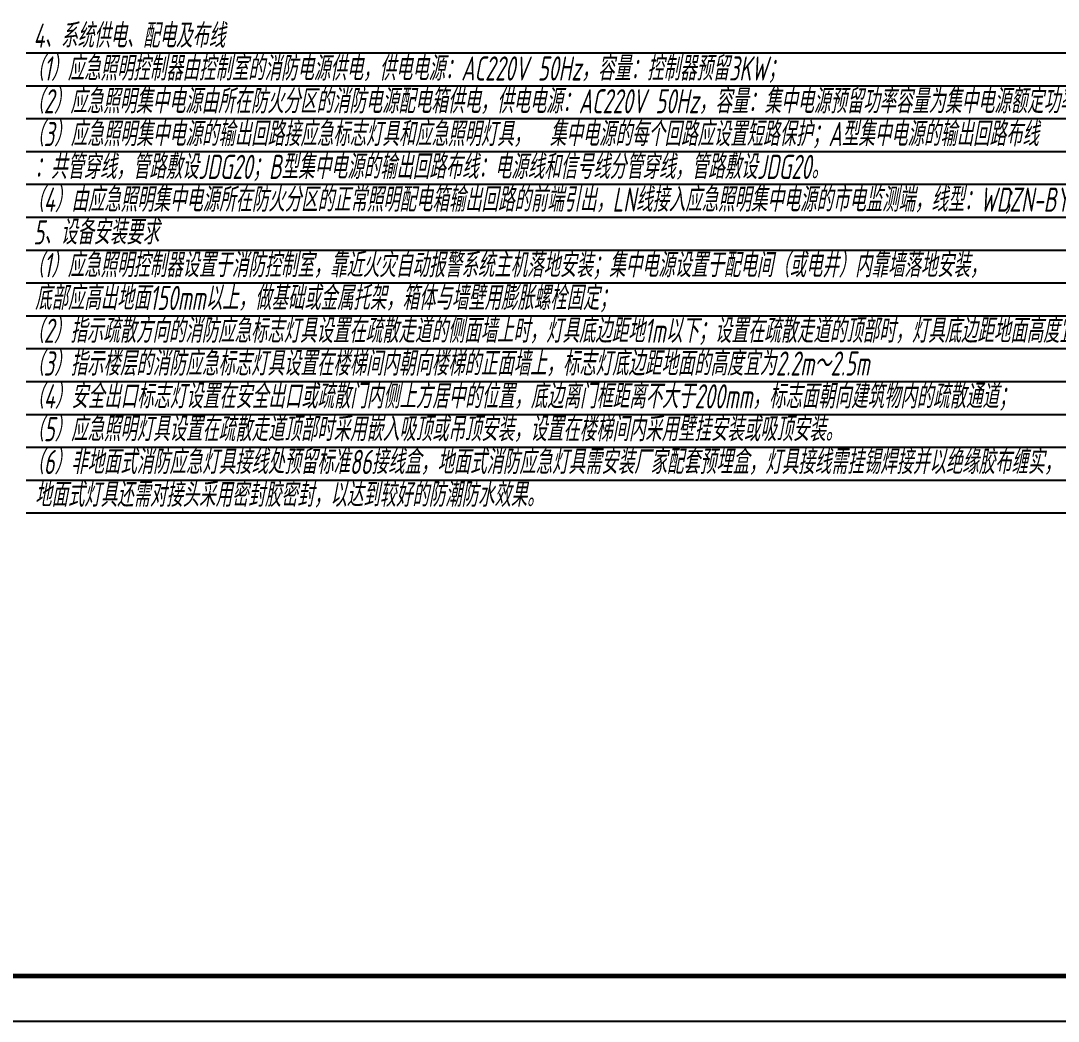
# Model space of a CAD drawing. Extents: x 343352 to 432452, y 769729 to 1078684.
# Drawn here: x 397805 to 420740, y 769729 to 791844 of the extents above; entities that cross this region are included whole.
import ezdxf

# ---------------------------------------------------------------- set-up
doc = ezdxf.new("R2010")
doc.units = 0
doc.header["$LTSCALE"] = 1000
doc.header["$MEASUREMENT"] = 0
doc.layers.add('MLB', color=7, linetype='Continuous')
doc.layers.add('PUB_TITLE', color=4, linetype='Continuous')
doc.styles.add('CHEN1', font='gbeitc.shx', dxfattribs={"width": 0.9, "height": 350, "bigfont": 'msi_fsx.shx'})

msp = doc.modelspace()

# ---------------------------------------------------------------- linework, layer by layer
at = {"layer": 'MLB', "color": 7}
for p, q in [((397924.5, 791134.2), (425507.3, 791134.2)), ((397924.5, 790407.8), (425507.3, 790407.8)), ((397924.5, 789681.3), (425507.3, 789681.3)), ((397924.5, 788954.9), (425507.3, 788954.9)), ((397924.5, 788228.5), (425507.3, 788228.5)), ((397924.5, 787502), (425507.3, 787502.1)), ((397924.5, 786775.6), (425507.3, 786775.6)), ((397924.5, 786049.2), (425507.3, 786049.2)), ((397924.5, 785322.8), (425507.3, 785322.8)), ((397924.5, 784596.3), (425507.3, 784596.3)), ((397924.5, 783869.9), (425507.3, 783869.9)), ((397924.5, 783143.5), (425507.3, 783143.5)), ((397924.5, 782417), (425507.3, 782417.1)), ((397924.5, 781690.6), (425507.3, 781690.6)), ((397924.5, 780964.2), (425507.3, 780964.2)), ((397924.5, 780964.2), (425507.3, 780964.2))]:
    msp.add_line(p, q, dxfattribs=at)
at = {"layer": 'PUB_TITLE'}
msp.add_lwpolyline([(343352.5, 769728.9), (432452.5, 769728.9), (432452.5, 811728.9), (343352.5, 811728.9)], close=True, dxfattribs=at)
at = {"layer": 'PUB_TITLE', "const_width": 100}
msp.add_lwpolyline([(345852.5, 770728.9), (431452.5, 770728.9), (431452.5, 810728.9), (345852.5, 810728.9)], close=True, dxfattribs=at)

# ---------------------------------------------------------------- texts
at = {"layer": 'MLB', "color": 7, "style": 'CHEN1', "width": 0.714}
for s, p in [('4、系统供电、配电及布线', (398084.8, 791247)), ('（1）应急照明控制器由控制室的消防电源供电，供电电源：AC220V 50Hz，容量：控制器预留3KW；', (397951, 790522)), ('（2）应急照明集中电源由所在防火分区的消防电源配电箱供电，供电电源：AC220V 50Hz，容量：集中电源预留功率容量为集中电源额定功率的2倍；', (397951, 789796.9)), ('（3）应急照明集中电源的输出回路接应急标志灯具和应急照明灯具，', (397951, 789071.9)), ('集中电源的每个回路应设置短路保护；A型集中电源的输出回路布线', (409495.3, 789071.9)), ('：共管穿线，管路敷设JDG20；B型集中电源的输出回路布线：电源线和信号线分管穿线，管路敷设JDG20。', (398102.8, 788346.9)), ('（4）由应急照明集中电源所在防火分区的正常照明配电箱输出回路的前端引出，LN线接入应急照明集中电源的市电监测端，线型：WDZN-BYJ-3*2.5mm', (397951, 787621.9)), ('；', (419533.2, 787621.9)), ('5、设备安装要求', (398084.8, 786899.7)), ('（1）应急照明控制器设置于消防控制室，靠近火灾自动报警系统主机落地安装；集中电源设置于配电间（或电井）内靠墙落地安装，', (397951, 786174.7)), ('底部应高出地面150mm以上，做基础或金属托架，箱体与墙壁用膨胀螺栓固定；', (398116.2, 785449.7)), ('（2）指示疏散方向的消防应急标志灯具设置在疏散走道的侧面墙上时，灯具底边距地1m以下；设置在疏散走道的顶部时，灯具底边距地面高度宜为2.2m～2.5m；', (397951, 784724.7)), ('（3）指示楼层的消防应急标志灯具设置在楼梯间内朝向楼梯的正面墙上，标志灯底边距地面的高度宜为2.2m～2.5m', (397951, 783999.7)), ('（4）安全出口标志灯设置在安全出口或疏散门内侧上方居中的位置，底边离门框距离不大于200mm，标志面朝向建筑物内的疏散通道；', (397951, 783274.6)), ('（5）应急照明灯具设置在疏散走道顶部时采用嵌入吸顶或吊顶安装，设置在楼梯间内采用壁挂安装或吸顶安装。', (397951, 782549.6)), ('（6）非地面式消防应急灯具接线处预留标准86接线盒，地面式消防应急灯具需安装厂家配套预埋盒，灯具接线需挂锡焊接并以绝缘胶布缠实，', (397951, 781824.6)), ('地面式灯具还需对接头采用密封胶密封，以达到较好的防潮防水效果。', (398116.2, 781099.6))]:
    msp.add_text(s, height=534.6, dxfattribs=at).set_placement(p)

doc.saveas('drawing.dxf')
